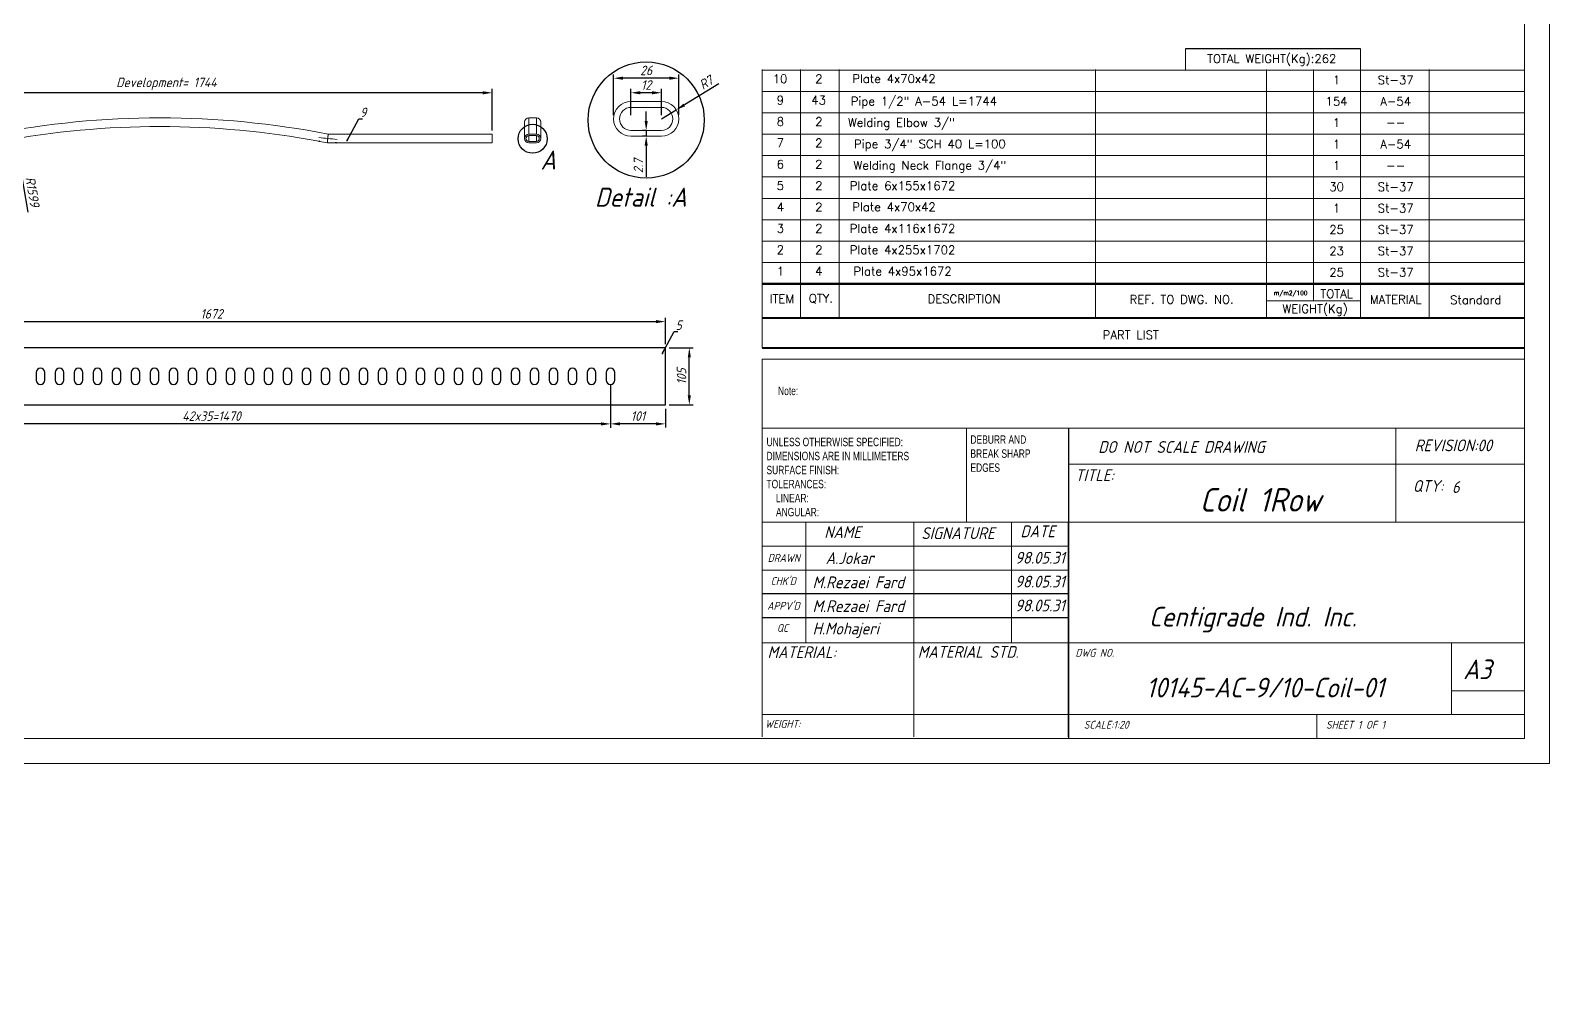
# Model space of a CAD drawing. Header units: millimetres. Extents: x 18217 to 37054, y 415 to 7180.
# Drawn here: x 21077 to 26674, y 415 to 3968 of the extents above; entities that cross this region are included whole.
import ezdxf
from ezdxf.enums import TextEntityAlignment as Align

# ---------------------------------------------------------------- set-up
doc = ezdxf.new("R2010")
doc.units = ezdxf.units.MM
doc.layers.add('title', color=7, linetype='Continuous', lineweight=15)
doc.styles.add('GENISO', font='geniso.shx', dxfattribs={"oblique": 15})
doc.styles.add('SLDTEXTSTYLE0', font='TXT', dxfattribs={"width": 0.75})
doc.styles.add('TITLE', font='romans.shx', dxfattribs={"height": 2.5})
doc.dimstyles.new('Scale 1B2', dxfattribs={"dimscale": 14, "dimtxt": 2.5, "dimasz": 2.5, "dimexe": 1, "dimexo": 1, "dimgap": 0.8, "dimtad": 1, "dimdec": 0, "dimlfac": 0.5, "dimzin": 0, "dimtxsty": 'GENISO', "dimcen": 2.5, "dimclrd": 1, "dimclre": 1, "dimclrt": 256, "dimadec": 0, "dimazin": 0, "dimtfac": 1, "dimtdec": 0, "dimtmove": 0, "dimatfit": 3, "dimfxl": 1, "dimtzin": 0, "dimlwd": -1, "dimlwe": -1, "dimarcsym": 0})
doc.dimstyles.new('Scale 1B8', dxfattribs={"dimscale": 14, "dimtxt": 2.5, "dimasz": 2.5, "dimexe": 1, "dimexo": 1, "dimgap": 0.8, "dimtad": 1, "dimdec": 0, "dimlfac": 0.125, "dimzin": 0, "dimtxsty": 'GENISO', "dimcen": 2.5, "dimclrd": 1, "dimclre": 1, "dimclrt": 256, "dimadec": 0, "dimazin": 0, "dimtfac": 1, "dimtdec": 0, "dimtmove": 0, "dimatfit": 3, "dimfxl": 1, "dimtzin": 0, "dimlwd": -1, "dimlwe": -1, "dimarcsym": 0})

# ---------------------------------------------------------------- blocks, each defined once
blk = doc.blocks.new('*D99')
at = {"color": 1, "transparency": 16777216}
for p, q in [((20377.8, 3599.6), (20377.8, 3752)), ((22778.4, 3599.6), (22778.4, 3752)), ((22743.4, 3738), (20412.8, 3738))]:
    blk.add_line(p, q, dxfattribs=at)
for points in [[(20412.8, 3743.8), (20412.8, 3732.1), (20377.8, 3738)], [(22743.4, 3743.8), (22743.4, 3732.1), (22778.4, 3738)]]:
    blk.add_solid(points, dxfattribs=at)
at = {"layer": 'Defpoints', "color": 0, "transparency": 16777216}
for p in [(20377.8, 3738), (20377.8, 3585.6), (22778.4, 3585.6)]:
    blk.add_point(p, dxfattribs=at)
at = {"transparency": 16777216, "insert": (21578.1, 3771.1), "char_height": 35, "attachment_point": 5, "style": 'GENISO'}
blk.add_mtext('Development= 1744', dxfattribs=at)
blk = doc.blocks.new('*D100')
at = {"color": 1, "transparency": 16777216}
blk.add_line((21068.3, 3298.1), (21028.5, 3534.6), dxfattribs=at)
blk.add_solid([(21034.2, 3535.6), (21022.7, 3533.6), (21022.7, 3569.1)], dxfattribs=at)
at = {"layer": 'Defpoints', "color": 0, "transparency": 16777216}
for p in [(21022.7, 3569.1), (21554.2, 414.8)]:
    blk.add_point(p, dxfattribs=at)
at = {"transparency": 16777216, "insert": (21084.7, 3373.5), "char_height": 35, "attachment_point": 5, "rotation": 279.565, "style": 'GENISO'}
blk.add_mtext('R1599', dxfattribs=at)
blk = doc.blocks.new('*D112')
at = {"color": 1, "transparency": 16777216}
for p, q in [((23289.6, 3655.8), (23289.6, 3752.1)), ((23401.6, 3655.8), (23401.6, 3752.1)), ((23366.6, 3738.1), (23324.6, 3738.1))]:
    blk.add_line(p, q, dxfattribs=at)
for points in [[(23324.6, 3744), (23324.6, 3732.3), (23289.6, 3738.1)], [(23366.6, 3744), (23366.6, 3732.3), (23401.6, 3738.1)]]:
    blk.add_solid(points, dxfattribs=at)
at = {"layer": 'Defpoints', "color": 0, "transparency": 16777216}
for p in [(23289.6, 3738.1), (23289.6, 3641.8), (23401.6, 3641.8)]:
    blk.add_point(p, dxfattribs=at)
at = {"transparency": 16777216, "insert": (23345.6, 3766.8), "char_height": 35, "attachment_point": 5, "style": 'GENISO'}
blk.add_mtext('12', dxfattribs=at)
blk = doc.blocks.new('*D113')
at = {"color": 1, "transparency": 16777216}
for p, q in [((23613.7, 3770.8), (23486.2, 3693.3)), ((23401.6, 3641.8), (23456.3, 3675.1))]:
    blk.add_line(p, q, dxfattribs=at)
blk.add_solid([(23483.2, 3698.2), (23489.2, 3688.3), (23456.3, 3675.1)], dxfattribs=at)
at = {"layer": 'Defpoints', "color": 0, "transparency": 16777216}
for p in [(23401.6, 3641.8), (23456.3, 3675.1)]:
    blk.add_point(p, dxfattribs=at)
at = {"transparency": 16777216, "insert": (23566.1, 3775.5), "char_height": 35, "attachment_point": 5, "rotation": 31.3116, "style": 'GENISO'}
blk.add_mtext('R7', dxfattribs=at)
blk = doc.blocks.new('*D114')
at = {"color": 1, "transparency": 16777216}
for p, q in [((23345.6, 3634.4), (23345.6, 3669.4)), ((23344.8, 3599.4), (23331.6, 3599.4)), ((23345.6, 3599.4), (23345.6, 3577.8)), ((23344.8, 3577.8), (23331.6, 3577.8)), ((23345.6, 3542.8), (23345.6, 3428))]:
    blk.add_line(p, q, dxfattribs=at)
for points in [[(23339.8, 3634.4), (23351.5, 3634.4), (23345.6, 3599.4)], [(23339.8, 3542.8), (23351.5, 3542.8), (23345.6, 3577.8)]]:
    blk.add_solid(points, dxfattribs=at)
at = {"layer": 'Defpoints', "color": 0, "transparency": 16777216}
for p in [(23358.8, 3599.4), (23345.6, 3577.8), (23358.8, 3577.8)]:
    blk.add_point(p, dxfattribs=at)
at = {"transparency": 16777216, "insert": (23316.9, 3467.9), "char_height": 35, "attachment_point": 5, "rotation": 90, "style": 'GENISO'}
blk.add_mtext('2.7', dxfattribs=at)
blk = doc.blocks.new('*D115')
at = {"color": 1, "transparency": 16777216}
for p, q in [((23225.6, 3655.8), (23225.6, 3805.7)), ((23430.6, 3791.7), (23260.6, 3791.7)), ((23465.6, 3656.7), (23465.6, 3805.7))]:
    blk.add_line(p, q, dxfattribs=at)
for points in [[(23260.6, 3797.6), (23260.6, 3785.9), (23225.6, 3791.7)], [(23430.6, 3797.6), (23430.6, 3785.9), (23465.6, 3791.7)]]:
    blk.add_solid(points, dxfattribs=at)
at = {"layer": 'Defpoints', "color": 0, "transparency": 16777216}
for p in [(23225.6, 3791.7), (23225.6, 3641.8), (23465.6, 3642.7)]:
    blk.add_point(p, dxfattribs=at)
at = {"transparency": 16777216, "insert": (23345.6, 3820.4), "char_height": 35, "attachment_point": 5, "style": 'GENISO'}
blk.add_mtext('26', dxfattribs=at)
blk = doc.blocks.new('SW_NOTE_0')
at = {"color": 0, "linetype": 'Continuous', "lineweight": 0, "char_height": 1.5, "attachment_point": 1, "style": 'SLDTEXTSTYLE0'}
for s, insert in [('UNLESS OTHERWISE SPECIFIED:', (0, 1.93)), ('DIMENSIONS ARE IN MILLIMETERS', (0, -0.57)), ('SURFACE FINISH:', (0, -3.07)), ('TOLERANCES:', (0, -5.57)), ('LINEAR:', (1.69, -8.07)), ('ANGULAR:', (1.69, -10.57))]:
    blk.add_mtext(s, dxfattribs=dict(at, insert=insert))
blk = doc.blocks.new('SW_NOTE_1')
at = {"color": 0, "linetype": 'Continuous', "lineweight": 0, "char_height": 1.5, "attachment_point": 1, "style": 'SLDTEXTSTYLE0'}
for s, insert in [('DEBURR AND', (0, 1.93)), ('BREAK SHARP', (0, -0.57)), ('EDGES', (0, -3.07))]:
    blk.add_mtext(s, dxfattribs=dict(at, insert=insert))
blk = doc.blocks.new('*D189')
at = {"color": 1, "transparency": 16777216}
for p, q in [((20072.2, 2811.8), (20072.2, 2908.7)), ((20107.2, 2894.7), (23381.2, 2894.7)), ((23416.2, 2811.8), (23416.2, 2908.7))]:
    blk.add_line(p, q, dxfattribs=at)
for points in [[(20107.2, 2900.6), (20107.2, 2888.9), (20072.2, 2894.7)], [(23381.2, 2900.6), (23381.2, 2888.9), (23416.2, 2894.7)]]:
    blk.add_solid(points, dxfattribs=at)
at = {"layer": 'Defpoints', "color": 0, "transparency": 16777216}
for p in [(23416.2, 2894.7), (20072.2, 2797.8), (23416.2, 2797.8)]:
    blk.add_point(p, dxfattribs=at)
at = {"transparency": 16777216, "insert": (21744.2, 2923.4), "char_height": 35, "attachment_point": 5, "style": 'GENISO'}
blk.add_mtext('1672', dxfattribs=at)
blk = doc.blocks.new('*D190')
at = {"color": 1, "transparency": 16777216}
for p, q in [((23430.2, 2797.8), (23518.5, 2797.8)), ((23504.5, 2622.8), (23504.5, 2762.8)), ((23430.2, 2587.8), (23518.5, 2587.8))]:
    blk.add_line(p, q, dxfattribs=at)
for points in [[(23498.7, 2762.8), (23510.3, 2762.8), (23504.5, 2797.8)], [(23498.7, 2622.8), (23510.3, 2622.8), (23504.5, 2587.8)]]:
    blk.add_solid(points, dxfattribs=at)
at = {"layer": 'Defpoints', "color": 0, "transparency": 16777216}
for p in [(23416.2, 2797.8), (23504.5, 2797.8), (23416.2, 2587.8)]:
    blk.add_point(p, dxfattribs=at)
at = {"transparency": 16777216, "insert": (23475.8, 2692.8), "char_height": 35, "attachment_point": 5, "rotation": 90, "style": 'GENISO'}
blk.add_mtext('105', dxfattribs=at)
blk = doc.blocks.new('*D191')
at = {"color": 1, "transparency": 16777216}
for p, q in [((23214.2, 2664.8), (23214.2, 2504)), ((23416.2, 2573.8), (23416.2, 2504)), ((23381.2, 2518), (23249.2, 2518))]:
    blk.add_line(p, q, dxfattribs=at)
for points in [[(23249.2, 2523.8), (23249.2, 2512.1), (23214.2, 2518)], [(23381.2, 2523.8), (23381.2, 2512.1), (23416.2, 2518)]]:
    blk.add_solid(points, dxfattribs=at)
at = {"layer": 'Defpoints', "color": 0, "transparency": 16777216}
for p in [(23214.2, 2678.8), (23416.2, 2587.8), (23214.2, 2518)]:
    blk.add_point(p, dxfattribs=at)
at = {"transparency": 16777216, "insert": (23315.2, 2546.7), "char_height": 35, "attachment_point": 5, "style": 'GENISO'}
blk.add_mtext('101', dxfattribs=at)
blk = doc.blocks.new('*D193')
at = {"color": 1, "transparency": 16777216}
for p, q in [((20274.2, 2664.8), (20274.2, 2503.9)), ((23214.2, 2664.8), (23214.2, 2503.9)), ((23179.2, 2517.9), (20309.2, 2517.9))]:
    blk.add_line(p, q, dxfattribs=at)
for points in [[(20309.2, 2523.7), (20309.2, 2512), (20274.2, 2517.9)], [(23179.2, 2523.7), (23179.2, 2512), (23214.2, 2517.9)]]:
    blk.add_solid(points, dxfattribs=at)
at = {"layer": 'Defpoints', "color": 0, "transparency": 16777216}
for p in [(20274.2, 2678.8), (23214.2, 2678.8), (20274.2, 2517.9)]:
    blk.add_point(p, dxfattribs=at)
at = {"transparency": 16777216, "insert": (21744.2, 2546.6), "char_height": 35, "attachment_point": 5, "style": 'GENISO'}
blk.add_mtext('42x35=1470', dxfattribs=at)

msp = doc.modelspace()

# ---------------------------------------------------------------- linework, layer by layer
for p, q in [((25977.9, 3900.3), (25332.4, 3900.3)), ((24902, 2501.6), (24902, 1359.1)), ((24902, 1364.2), (24902, 2155.2)), ((24902, 1891.5), (23772.9, 1891.5)), ((24902, 1803.7), (23772.9, 1803.7))]:
    msp.add_line(p, q)
at = {"linetype": 'ByBlock', "lineweight": 9}
for p, q in [((23289.6, 3705.8), (23401.6, 3705.8)), ((22941.2, 3645.6), (22913.2, 3645.6)), ((22913.2, 3585.6), (22913.2, 3645.6)), ((22941.2, 3585.6), (22941.2, 3645.6)), ((23401.6, 3684.2), (23289.6, 3684.2)), ((23465.6, 3641.8), (23465.6, 3642.7)), ((22778.4, 3585.6), (22174, 3585.6)), ((22778.4, 3553.6), (22778.4, 3585.6)), ((22897.2, 3629.6), (22897.2, 3570.3)), ((22913.2, 3585.6), (22941.2, 3585.6)), ((22957.2, 3569.8), (22957.2, 3629.6)), ((23289.6, 3599.4), (23401.6, 3599.4)), ((22140, 3560.4), (22140, 3559)), ((22198, 3553.6), (22170.9, 3553.6)), ((22204.3, 3555.4), (22203.7, 3552.5)), ((22778.4, 3553.6), (22204, 3553.6)), ((22941.2, 3580.2), (22913.2, 3580.2)), ((22913.2, 3578.5), (22913.2, 3580.2)), ((22913.2, 3559), (22913.2, 3578.5)), ((22913.2, 3559), (22941.2, 3559)), ((22941.2, 3553.6), (22913.2, 3553.6)), ((22941.2, 3578.5), (22941.2, 3580.2)), ((22941.2, 3559), (22941.2, 3578.5)), ((22957.2, 3569.6), (22957.2, 3569.8)), ((23401.6, 3577.8), (23289.6, 3577.8)), ((23772.9, 2756.9), (23772.9, 2501.6)), ((23772.9, 2756.9), (26581.1, 2756.9)), ((26581.1, 2756.9), (26013, 2756.9)), ((23772.9, 2501.6), (26581.1, 2501.6)), ((23772.9, 2501.6), (23772.9, 1364.2)), ((24525.6, 2501.6), (24525.6, 2155.2)), ((26107.3, 2155.2), (26107.3, 2501.6)), ((26581.1, 2369.7), (24902, 2369.7)), ((26581.1, 2155.2), (23772.9, 2155.2)), ((23934.2, 2155.2), (23934.2, 1710.6)), ((24331.1, 2155.2), (24331.1, 1364.2)), ((24691, 2155.2), (24691, 1710.6)), ((24902, 2067.3), (23772.9, 2067.3)), ((24902, 1979.4), (23772.9, 1979.4)), ((23988, 1710.6), (23772.9, 1710.6)), ((23988, 1710.6), (26581.1, 1710.6)), ((26312.3, 1446.9), (26312.3, 1710.6)), ((26581.1, 1534.8), (26312.3, 1534.8)), ((23772.9, 1446.9), (26581.1, 1446.9)), ((25816, 1359.1), (25816, 1446.9))]:
    msp.add_line(p, q, dxfattribs=at)
for points in [[(26674.1, 7180.1), (26674.1, 1266), (18216.5, 1266), (18216.5, 7180.1)], [(26581.1, 7087.1), (26581.1, 1359.1), (18309.6, 1359.1), (18309.6, 7087.1)]]:
    msp.add_lwpolyline(points, close=True, dxfattribs=at)
msp.add_lwpolyline([(23416.2, 2797.8), (20072.2, 2797.8), (20072.2, 2587.8), (23416.2, 2587.8)], close=True)
for points in [[(21130.2, 2678.8), (21130.2, 2706.8, 1), (21098.2, 2706.8), (21098.2, 2678.8, 1)], [(21200.2, 2678.8), (21200.2, 2706.8, 1), (21168.2, 2706.8), (21168.2, 2678.8, 1)], [(21270.2, 2678.8), (21270.2, 2706.8, 1), (21238.2, 2706.8), (21238.2, 2678.8, 1)], [(21340.2, 2678.8), (21340.2, 2706.8, 1), (21308.2, 2706.8), (21308.2, 2678.8, 1)], [(21410.2, 2678.8), (21410.2, 2706.8, 1), (21378.2, 2706.8), (21378.2, 2678.8, 1)], [(21480.2, 2678.8), (21480.2, 2706.8, 1), (21448.2, 2706.8), (21448.2, 2678.8, 1)], [(21550.2, 2678.8), (21550.2, 2706.8, 1), (21518.2, 2706.8), (21518.2, 2678.8, 1)], [(21620.2, 2678.8), (21620.2, 2706.8, 1), (21588.2, 2706.8), (21588.2, 2678.8, 1)], [(21690.2, 2678.8), (21690.2, 2706.8, 1), (21658.2, 2706.8), (21658.2, 2678.8, 1)], [(21760.2, 2678.8), (21760.2, 2706.8, 1), (21728.2, 2706.8), (21728.2, 2678.8, 1)], [(21830.2, 2678.8), (21830.2, 2706.8, 1), (21798.2, 2706.8), (21798.2, 2678.8, 1)], [(21900.2, 2678.8), (21900.2, 2706.8, 1), (21868.2, 2706.8), (21868.2, 2678.8, 1)], [(21970.2, 2678.8), (21970.2, 2706.8, 1), (21938.2, 2706.8), (21938.2, 2678.8, 1)], [(22040.2, 2678.8), (22040.2, 2706.8, 1), (22008.2, 2706.8), (22008.2, 2678.8, 1)], [(22110.2, 2678.8), (22110.2, 2706.8, 1), (22078.2, 2706.8), (22078.2, 2678.8, 1)], [(22180.2, 2678.8), (22180.2, 2706.8, 1), (22148.2, 2706.8), (22148.2, 2678.8, 1)], [(22250.2, 2678.8), (22250.2, 2706.8, 1), (22218.2, 2706.8), (22218.2, 2678.8, 1)], [(22320.2, 2678.8), (22320.2, 2706.8, 1), (22288.2, 2706.8), (22288.2, 2678.8, 1)], [(22390.2, 2678.8), (22390.2, 2706.8, 1), (22358.2, 2706.8), (22358.2, 2678.8, 1)], [(22460.2, 2678.8), (22460.2, 2706.8, 1), (22428.2, 2706.8), (22428.2, 2678.8, 1)], [(22530.2, 2678.8), (22530.2, 2706.8, 1), (22498.2, 2706.8), (22498.2, 2678.8, 1)], [(22600.2, 2678.8), (22600.2, 2706.8, 1), (22568.2, 2706.8), (22568.2, 2678.8, 1)], [(22670.2, 2678.8), (22670.2, 2706.8, 1), (22638.2, 2706.8), (22638.2, 2678.8, 1)], [(22740.2, 2678.8), (22740.2, 2706.8, 1), (22708.2, 2706.8), (22708.2, 2678.8, 1)], [(22810.2, 2678.8), (22810.2, 2706.8, 1), (22778.2, 2706.8), (22778.2, 2678.8, 1)], [(22880.2, 2678.8), (22880.2, 2706.8, 1), (22848.2, 2706.8), (22848.2, 2678.8, 1)], [(22950.2, 2678.8), (22950.2, 2706.8, 1), (22918.2, 2706.8), (22918.2, 2678.8, 1)], [(23020.2, 2678.8), (23020.2, 2706.8, 1), (22988.2, 2706.8), (22988.2, 2678.8, 1)], [(23090.2, 2678.8), (23090.2, 2706.8, 1), (23058.2, 2706.8), (23058.2, 2678.8, 1)], [(23160.2, 2678.8), (23160.2, 2706.8, 1), (23128.2, 2706.8), (23128.2, 2678.8, 1)], [(23230.2, 2678.8), (23230.2, 2706.8, 1), (23198.2, 2706.8), (23198.2, 2678.8, 1)]]:
    msp.add_lwpolyline(points, format="xyb", close=True)
for centre, radius in [((23345.6, 3637.7), 213.9), ((22927.2, 3568.6), 53.5)]:
    msp.add_circle(centre, radius)
for centre, radius, start, end in [((23289.6, 3641.8), 64, 90, 270), ((23401.6, 3641.8), 64, 270, 90), ((21554.2, 414.8), 3230.8, 78.9406, 101.0594), ((22913.2, 3629.6), 16, 90, 180), ((22941.2, 3629.6), 16, 0, 90), ((23289.6, 3641.8), 42.4, 90, 270), ((23401.6, 3641.8), 42.4, 270, 90), ((21554.2, 414.8), 3198.8, 79.4473, 100.5527), ((22913.2, 3569.6), 16, 90, 270), ((22941.2, 3569.6), 16, 270, 90), ((22140, 3244.8), 314.2, 89.5025, 90), ((21554.2, 414.8), 3198.8, 78.8852, 79.3976), ((22140, 3244.8), 314.2, 78.3045, 79.3624), ((22913.2, 3569.6), 10.6, 90, 270), ((22941.2, 3569.6), 10.6, 270, 90)]:
    msp.add_arc(centre, radius, start, end, dxfattribs=at)
for points, knots in [([(22174, 3585.6), (22174, 3585.6), (22173.9, 3585.5), (22173.9, 3585.2), (22173.9, 3585.1), (22173.9, 3584.8), (22173.9, 3584.6), (22173.8, 3584), (22173.8, 3583.5), (22173.6, 3582.3), (22173.6, 3581.6), (22173.4, 3580.2), (22173.4, 3579.4), (22173.2, 3578), (22173.2, 3577.6), (22173.1, 3576.7), (22173, 3575.7), (22172.9, 3574.8), (22172.8, 3573.8), (22172.8, 3573.2), (22172.7, 3572.2), (22172.6, 3571.7), (22172.5, 3570.9), (22172.5, 3570.6), (22172.5, 3570.1), (22172.4, 3569.9), (22172.4, 3569.6)], [0, 0, 0, 0, 0.125, 0.125, 0.1875, 0.1875, 0.25, 0.25, 0.375, 0.375, 0.5, 0.5, 0.625, 0.625, 0.6875, 0.6875, 0.75, 0.8125, 0.8125, 0.875, 0.875, 0.9375, 0.9375, 0.96875, 0.96875, 1, 1, 1, 1]), ([(22142.8, 3559), (22142.8, 3559), (22142.7, 3559), (22142.4, 3559.2), (22142.2, 3559.3), (22141.7, 3559.6), (22141.4, 3559.7), (22140.8, 3560), (22140.4, 3560.2), (22140, 3560.4)], [0, 0, 0, 0, 0.25, 0.25, 0.5, 0.5, 0.75, 0.75, 1, 1, 1, 1]), ([(22170.9, 3553.6), (22170.9, 3553.6), (22170.9, 3553.7), (22170.9, 3554), (22170.9, 3554.1), (22170.9, 3554.4), (22171, 3554.6), (22171, 3555.2), (22171.1, 3555.7), (22171.2, 3556.9), (22171.2, 3557.6), (22171.4, 3559), (22171.5, 3559.8), (22171.6, 3561.2), (22171.6, 3561.6), (22171.7, 3562.5), (22171.8, 3563.5), (22171.9, 3564.4), (22172, 3565.4), (22172.1, 3566), (22172.2, 3567), (22172.2, 3567.5), (22172.3, 3568.3), (22172.3, 3568.6), (22172.4, 3569.1), (22172.4, 3569.3), (22172.4, 3569.6)], [0, 0, 0, 0, 0.125, 0.125, 0.1875, 0.1875, 0.25, 0.25, 0.375, 0.375, 0.5, 0.5, 0.625, 0.625, 0.6875, 0.6875, 0.75, 0.8125, 0.8125, 0.875, 0.875, 0.9375, 0.9375, 0.96875, 0.96875, 1, 1, 1, 1]), ([(22204.3, 3555.4), (22203.6, 3555.2), (22202.8, 3555), (22201.4, 3554.7), (22200.7, 3554.5), (22199.5, 3554.1), (22199, 3553.9), (22198.4, 3553.7), (22198.3, 3553.7), (22198.1, 3553.6), (22198, 3553.6), (22198, 3553.6)], [0, 0, 0, 0, 0.25, 0.25, 0.5, 0.5, 0.75, 0.75, 0.875, 0.875, 1, 1, 1, 1])]:
    msp.add_open_spline(points, degree=3, knots=knots, dxfattribs=at)
for points in [[(22172.4, 3569.6), (22161.6, 3570.6), (22150.8, 3571.7), (22140, 3572.7)], [(22172.4, 3569.6), (22183.8, 3568.5), (22195.2, 3567.4), (22206.6, 3566.2)]]:
    msp.add_open_spline(points, degree=3, dxfattribs=at)
at = {"layer": 'title'}
for p, q in [((25332.4, 3821.5), (25332.4, 3900.3)), ((25977.9, 3900.3), (25977.9, 3821.5)), ((23772.6, 2797.7), (23772.6, 3823.4)), ((26581.1, 3821.5), (23772.6, 3821.5)), ((23914.4, 3823.4), (23914.4, 2907.9)), ((24056.1, 3823.4), (24056.1, 2907.9)), ((25001.3, 3823.4), (25001.3, 2907.9)), ((25631.3, 3823.4), (25631.3, 2907.9)), ((25804.6, 3823.4), (25804.6, 2970.9)), ((25977.9, 3823.4), (25977.9, 2907.9)), ((26229.9, 3823.4), (26229.9, 2907.9)), ((26581.1, 3742.8), (23772.6, 3742.8)), ((26581.1, 3664), (23772.6, 3664)), ((26581.1, 3585.3), (23772.6, 3585.3)), ((26581.1, 3506.5), (23772.6, 3506.5)), ((26581.1, 3427.7), (23772.6, 3427.7)), ((26581.1, 3349), (23772.6, 3349)), ((26581.1, 3270.2), (23772.6, 3270.2)), ((26581.1, 3191.5), (23772.6, 3191.5)), ((26581.1, 3112.7), (23772.6, 3112.7)), ((25804.6, 3033.9), (25804.6, 2970.9)), ((25631.3, 2970.9), (25977.9, 2970.9))]:
    msp.add_line(p, q, dxfattribs=at)
at = {"layer": 'title', "const_width": 7.88}
for points in [[(26581.1, 3033.9), (23772.6, 3033.9)], [(26581.1, 2907.9), (23772.6, 2907.9)], [(26581.1, 2797.7), (23772.6, 2797.7)]]:
    msp.add_lwpolyline(points, dxfattribs=at)

# ---------------------------------------------------------------- block references
at = {"linetype": 'ByBlock', "lineweight": 9, "xscale": 20.67877835521253, "yscale": 20.67877835521253, "zscale": 20.67877835521253}
for name, p in [('SW_NOTE_0', (23788.9, 2426.9)), ('SW_NOTE_1', (24540.3, 2435.8))]:
    msp.add_blockref(name, p, dxfattribs=at)

# ---------------------------------------------------------------- texts
at = {"attachment_point": 5, "style": 'GENISO'}
for s, insert, char_height in [('9', (22303.2, 3665.7), 35), ('A', (22984.8, 3490), 70), ('Detail :A', (23325.7, 3353.2), 70), ('5', (23465.2, 2881.4), 35), ('DO NOT SCALE DRAWING', (25317.5, 2432.7), 43.425), ('REVISION:00', (26319.6, 2438.6), 43.425), ('TITLE:', (24997.4, 2328.9), 43.43), ('QTY:', (26226.5, 2289), 43.43), ('6', (26328.6, 2285.1), 43.4), ('Coil 1Row', (25608.3, 2238), 86.85), ('NAME', (24069.1, 2119), 43.43), ('SIGNATURE', (24494, 2115.1), 43.43), ('DATE', (24788.1, 2121.9), 43.43), ('DRAWN', (23852.7, 2023.9), 28.95), ('A.Jokar', (24095.2, 2023.2), 43.43), ('98.05.31', (24796.6, 2024.6), 43.43), ("CHK'D", (23850.6, 1938.6), 28.95), ('M.Rezaei Fard', (24127.3, 1934.1), 43.425), ('98.05.31', (24796.6, 1936.7), 43.43), ("APPV'D", (23851.5, 1847.5), 28.95), ('M.Rezaei Fard', (24127.3, 1846.3), 43.425), ('98.05.31', (24796.6, 1848.8), 43.43), ('Centigrade Ind. Inc.', (25580.5, 1796.5), 72.376), ('QC', (23847.8, 1765.9), 28.95), ('H.Mohajeri', (24081.1, 1757.1), 43.43), ('MATERIAL:', (23919.1, 1676.5), 43.43), ('MATERIAL STD.', (24531.9, 1677.5), 43.425), ('DWG NO.', (24998.2, 1674.5), 28.95), ('A3', (26407.6, 1613.4), 72.38), ('10145-AC-9/10-Coil-01', (25625.7, 1546.2), 72.376), ('WEIGHT:', (23848.9, 1412.7), 28.95), ('SCALE:1:20', (25041, 1409.2), 28.95), ('SHEET 1 OF 1', (25959.2, 1409.2), 28.95)]:
    msp.add_mtext(s, dxfattribs=dict(at, insert=insert, char_height=char_height))
at = {"linetype": 'ByBlock', "lineweight": 9, "insert": (23831.5, 2654.9), "char_height": 31.02, "attachment_point": 1, "style": 'SLDTEXTSTYLE0'}
msp.add_mtext('Note:', dxfattribs=at)
at = {"layer": 'title', "style": 'TITLE'}
for s, height, p in [('TOTAL WEIGHT(Kg):262', 31.504, (25650.4, 3861.5)), ('Plate 4x70x42', 31.504, (24258.6, 3789.9)), ('1', 31.5, (25889.2, 3785.2)), ('St-37', 31.5, (26107.1, 3785.2)), ('Pipe 1/2" A-54 L=1744', 31.504, (24368.7, 3704.7)), ('154', 31.5, (25889.2, 3706.4)), ('A-54', 31.5, (26107.1, 3706.4)), ('Welding Elbow 3/"', 31.504, (24286.4, 3625.9)), ('1', 31.5, (25889.2, 3627.7)), ('--', 31.5, (26107.1, 3627.7)), ('Pipe 3/4" SCH 40 L=100', 31.504, (24391, 3547.1)), ('1', 31.5, (25889.2, 3548.9)), ('A-54', 31.5, (26107.1, 3548.9)), ('Welding Neck Flange 3/4"', 31.504, (24391, 3468.4)), ('1', 31.5, (25889.2, 3470.1)), ('--', 31.5, (26107.1, 3470.1)), ('Plate 6x155x1672', 31.504, (24290, 3395.4)), ('30', 31.5, (25889.2, 3391.4)), ('St-37', 31.5, (26107.1, 3391.4)), ('Plate 4x70x42', 31.504, (24258.6, 3317.4)), ('1', 31.5, (25889.2, 3312.6)), ('St-37', 31.5, (26107.1, 3312.6)), ('Plate 4x116x1672', 31.504, (24290, 3237.8)), ('25', 31.5, (25889.2, 3233.9)), ('St-37', 31.5, (26107.1, 3233.9)), ('Plate 4x255x1702', 31.504, (24290, 3159.1)), ('23', 31.5, (25889.2, 3155.1)), ('St-37', 31.5, (26107.1, 3155.1)), ('Plate 4x95x1672', 31.504, (24290, 3080.3)), ('25', 31.5, (25889.2, 3076.4)), ('St-37', 31.5, (26107.1, 3076.4)), ('ITEM', 31.5, (23845.5, 2978.9)), ('QTY.', 31.5, (23989.4, 2978.9)), ('DESCRIPTION', 31.504, (24516.6, 2978.4)), ('REF. TO DWG. NO.', 31.504, (25318.4, 2976.4)), ('m/m2/100', 15.75, (25720.1, 2999.1)), ('TOTAL', 31.5, (25889.6, 2997.5)), ('MATERIAL', 31.5, (26107.1, 2976.4)), ('Standard', 31.5, (26402.2, 2974.7)), ('WEIGHT(Kg)', 31.5, (25810.5, 2939.8)), ('PART LIST', 31.5, (25130.9, 2845.8))]:
    msp.add_text(s, height=height, dxfattribs=at).set_placement(p, align=Align.MIDDLE)
for s, p in [('10', (23811.9, 3773.8)), ('2', (23968.3, 3773.8)), ('9', (23826.6, 3695.1)), ('43', (23953.7, 3695.1)), ('8', (23826.6, 3616.3)), ('2', (23968.3, 3616.3)), ('7', (23826.6, 3537.5)), ('2', (23968.3, 3537.5)), ('6', (23826.6, 3458.8)), ('2', (23968.3, 3458.8)), ('5', (23826.6, 3380)), ('2', (23968.3, 3380)), ('4', (23826.6, 3301.3)), ('2', (23968.3, 3301.3)), ('3', (23826.6, 3222.5)), ('2', (23968.3, 3222.5)), ('2', (23826.6, 3143.7)), ('2', (23968.3, 3143.7)), ('1', (23826.6, 3065)), ('4', (23968.3, 3065))]:
    msp.add_text(s, height=31.5, dxfattribs=at).set_placement(p)

# ---------------------------------------------------------------- dimensions: what is measured, and where the dimension line sits
for base, p1, p2, text, dimstyle, picture, middle in [((20377.8, 3738), (22778.4, 3585.6), (20377.8, 3585.6), 'Development= 1744', 'Scale 1B2', '*D99', (21578.1, 3771.1)), ((23225.6, 3791.7), (23465.6, 3642.7), (23225.6, 3641.8), '26', 'Scale 1B8', '*D115', (23345.6, 3820.4)), ((23289.6, 3738.1), (23401.6, 3641.8), (23289.6, 3641.8), '12', 'Scale 1B8', '*D112', (23345.6, 3766.8))]:
    dim = msp.add_linear_dim(base=base, p1=p1, p2=p2, text=text, dimstyle=dimstyle)
    dim.commit()
    dim.dimension.update_dxf_attribs({"geometry": picture, "text_midpoint": middle})
dim = msp.add_radius_dim(center=(23401.6, 3641.8), mpoint=(23456.3, 3675.1), text='R7', dimstyle='Scale 1B8')
dim.commit()
dim.dimension.update_dxf_attribs({"geometry": '*D113', "text_midpoint": (23581.1, 3751), "dimtype": 164})
dim = msp.add_linear_dim(base=(23345.6, 3577.8), p1=(23358.8, 3599.4), p2=(23358.8, 3577.8), angle=90, text='2.7', dimstyle='Scale 1B8')
dim.commit()
dim.dimension.update_dxf_attribs({"geometry": '*D114', "text_midpoint": (23316.9, 3467.9)})
dim = msp.add_radius_dim(center=(21554.2, 414.8), mpoint=(21022.7, 3569.1), dimstyle='Scale 1B2')
dim.commit()
dim.dimension.update_dxf_attribs({"geometry": '*D100', "text_midpoint": (21056.4, 3368.8), "dimtype": 164})
at = {"color": 240, "true_color": 0xed1f24}
for base, p1, p2, picture, middle in [((23416.2, 2894.7), (20072.2, 2797.8), (23416.2, 2797.8), '*D189', (21744.2, 2923.4)), ((23214.2, 2518), (23416.2, 2587.8), (23214.2, 2678.8), '*D191', (23315.2, 2546.7))]:
    dim = msp.add_linear_dim(base=base, p1=p1, p2=p2, dimstyle='Scale 1B2', dxfattribs=at)
    dim.commit()
    dim.dimension.update_dxf_attribs({"geometry": picture, "text_midpoint": middle})
dim = msp.add_linear_dim(base=(23504.5, 2797.8), p1=(23416.2, 2587.8), p2=(23416.2, 2797.8), angle=90, dimstyle='Scale 1B2', dxfattribs=at)
dim.commit()
dim.dimension.update_dxf_attribs({"geometry": '*D190', "text_midpoint": (23475.8, 2692.8)})
dim = msp.add_linear_dim(base=(20274.2, 2517.9), p1=(23214.2, 2678.8), p2=(20274.2, 2678.8), text='42x35=<>', dimstyle='Scale 1B2', dxfattribs=at)
dim.commit()
dim.dimension.update_dxf_attribs({"geometry": '*D193', "text_midpoint": (21744.2, 2546.6)})

# ---------------------------------------------------------------- leaders
for points in [[(22243.8, 3562.1), (22286.6, 3642.3), (22300.5, 3642.3)], [(23405.8, 2777.9), (23448.6, 2858.1), (23462.5, 2858.1)]]:
    msp.add_leader(points, dimstyle='Scale 1B8', override={"dimasz": 0.5, "dimldrblk": 'Dot'})

doc.saveas('drawing.dxf')
